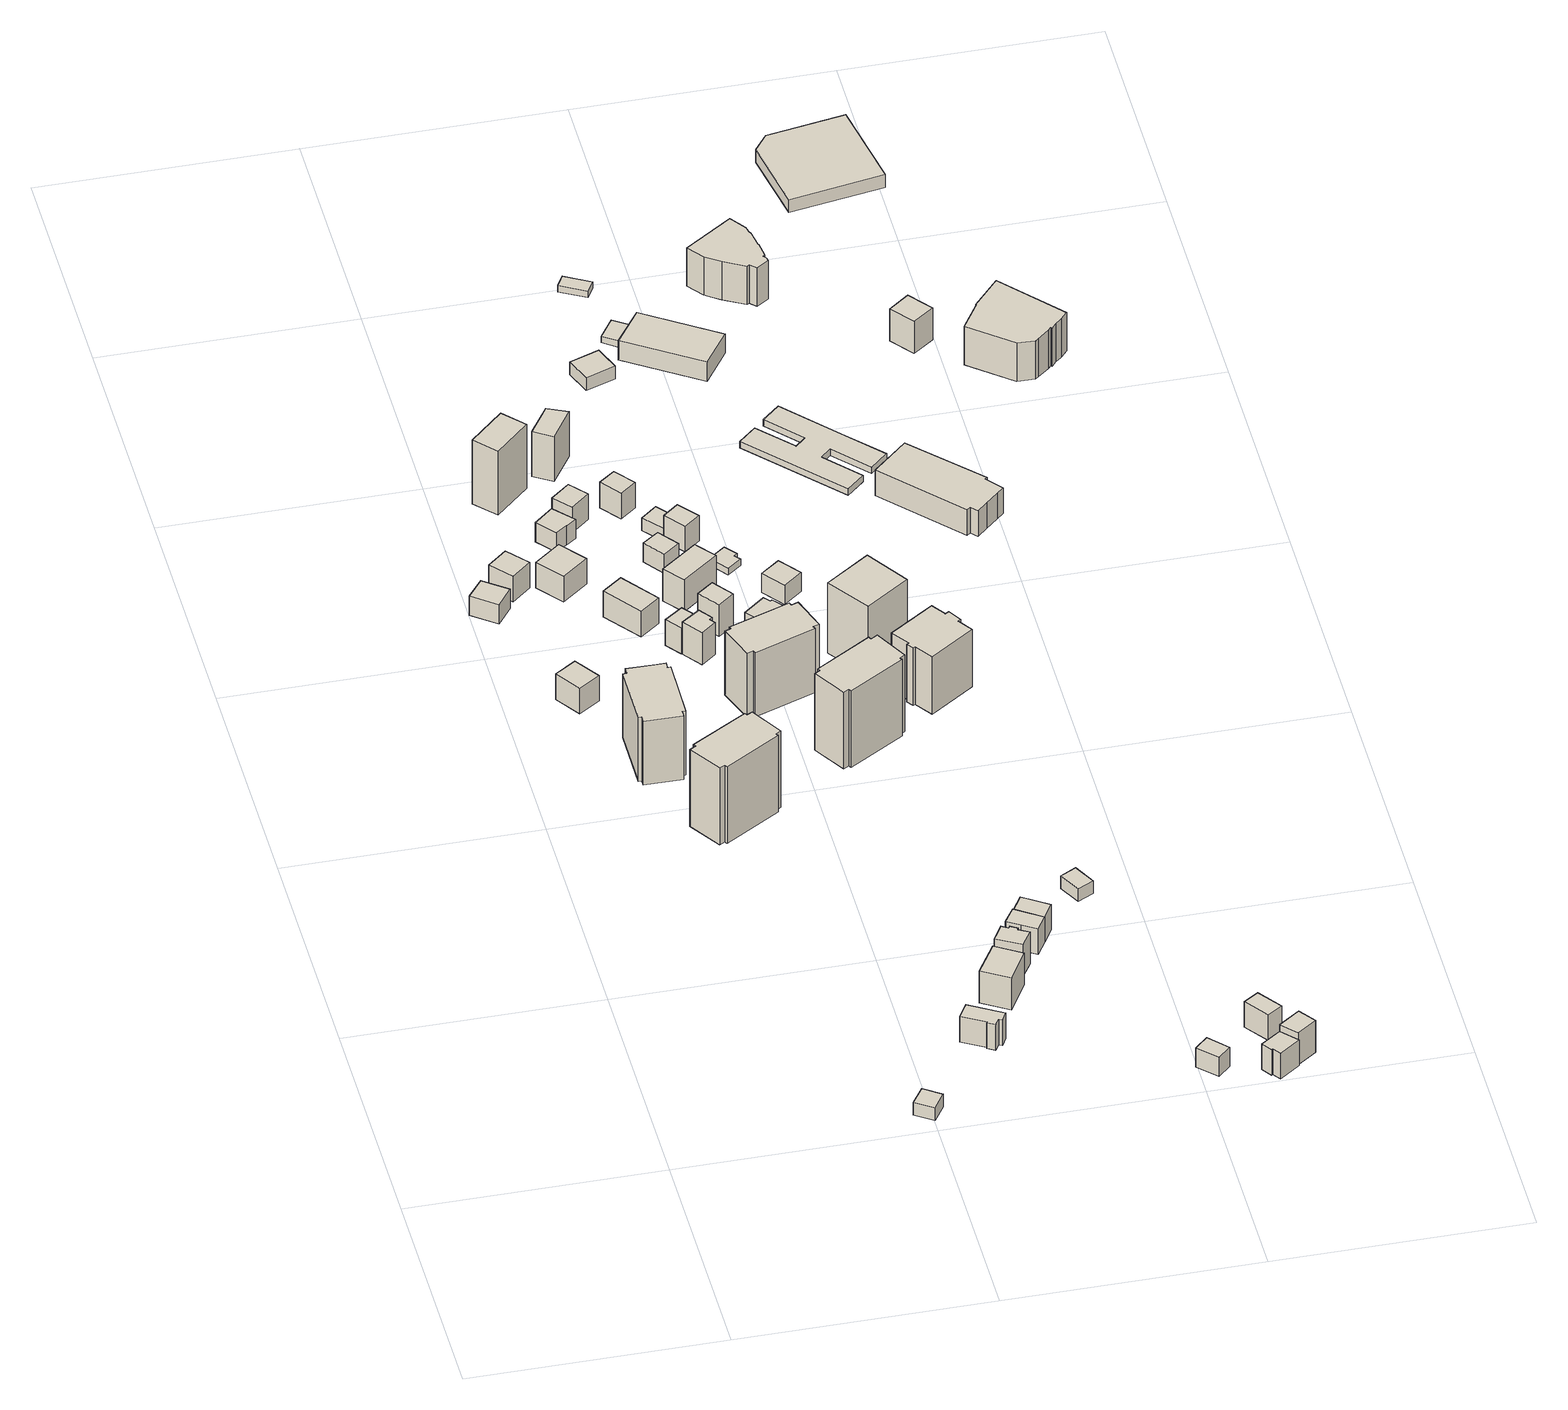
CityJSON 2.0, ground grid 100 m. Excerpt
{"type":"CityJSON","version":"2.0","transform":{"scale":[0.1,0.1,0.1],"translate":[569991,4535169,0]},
"CityObjects":{
"building1":{"type":"Building","geometry":[{"type":"MultiSurface","lod":"1","boundaries":[[[0,1,2,3]],[[0,3,4,5]],[[3,2,6,4]],[[2,1,7,6]],[[1,0,5,7]],[[5,4,6,7]]]}]},
"building2":{"type":"Building","geometry":[{"type":"MultiSurface","lod":"1","boundaries":[[[8,9,10,11]],[[8,11,12,13]],[[11,10,14,12]],[[10,9,15,14]],[[9,8,13,15]],[[13,12,14,15]]]}]},
"building3":{"type":"Building","geometry":[{"type":"MultiSurface","lod":"1","boundaries":[[[16,17,18,19]],[[16,19,20,21]],[[19,18,22,20]],[[18,17,23,22]],[[17,16,21,23]],[[21,20,22,23]]]}]},
"building4":{"type":"Building","geometry":[{"type":"MultiSurface","lod":"1","boundaries":[[[24,25,26,27,28,29,30,31,32,33,34,35,36]],[[24,36,37,38]],[[36,35,39,37]],[[35,34,40,39]],[[34,33,41,40]],[[33,32,42,41]],[[32,31,43,42]],[[31,30,44,43]],[[30,29,45,44]],[[29,28,46,45]],[[28,27,47,46]],[[27,26,48,47]],[[26,25,49,48]],[[25,24,38,49]],[[38,37,39,40,41,42,43,44,45,46,47,48,49]]]}]},
"building5":{"type":"Building","geometry":[{"type":"MultiSurface","lod":"1","boundaries":[[[50,51,52,53]],[[50,53,54,55]],[[53,52,56,54]],[[52,51,57,56]],[[51,50,55,57]],[[55,54,56,57]]]}]},
"building6":{"type":"Building","geometry":[{"type":"MultiSurface","lod":"1","boundaries":[[[58,59,60,61,62,63,64,65,66,67,68,69]],[[58,69,70,71]],[[69,68,72,70]],[[68,67,73,72]],[[67,66,74,73]],[[66,65,75,74]],[[65,64,76,75]],[[64,63,77,76]],[[63,62,78,77]],[[62,61,79,78]],[[61,60,80,79]],[[60,59,81,80]],[[59,58,71,81]],[[71,70,72,73,74,75,76,77,78,79,80,81]]]}]},
"building7":{"type":"Building","geometry":[{"type":"MultiSurface","lod":"1","boundaries":[[[82,83,84,85]],[[82,85,86,87]],[[85,84,88,86]],[[84,83,89,88]],[[83,82,87,89]],[[87,86,88,89]]]}]},
"building8":{"type":"Building","geometry":[{"type":"MultiSurface","lod":"1","boundaries":[[[90,91,92,93,94,95,96,97]],[[90,97,98,99]],[[97,96,100,98]],[[96,95,101,100]],[[95,94,102,101]],[[94,93,103,102]],[[93,92,104,103]],[[92,91,105,104]],[[91,90,99,105]],[[99,98,100,101,102,103,104,105]]]}]},
"building9":{"type":"Building","geometry":[{"type":"MultiSurface","lod":"1","boundaries":[[[106,107,108,109]],[[106,109,110,111]],[[109,108,112,110]],[[108,107,113,112]],[[107,106,111,113]],[[111,110,112,113]]]}]},
"building10":{"type":"Building","geometry":[{"type":"MultiSurface","lod":"1","boundaries":[[[114,115,116,117,118,119]],[[114,119,120,121]],[[119,118,122,120]],[[118,117,123,122]],[[117,116,124,123]],[[116,115,125,124]],[[115,114,121,125]],[[121,120,122,123,124,125]]]}]},
"building11":{"type":"Building","geometry":[{"type":"MultiSurface","lod":"1","boundaries":[[[126,127,128,129]],[[126,129,130,131]],[[129,128,132,130]],[[128,127,133,132]],[[127,126,131,133]],[[131,130,132,133]]]}]},
"building12":{"type":"Building","geometry":[{"type":"MultiSurface","lod":"1","boundaries":[[[134,135,136,137]],[[134,137,138,139]],[[137,136,140,138]],[[136,135,141,140]],[[135,134,139,141]],[[139,138,140,141]]]}]},
"building13":{"type":"Building","geometry":[{"type":"MultiSurface","lod":"1","boundaries":[[[142,143,144,145,146,147]],[[142,147,148,149]],[[147,146,150,148]],[[146,145,151,150]],[[145,144,152,151]],[[144,143,153,152]],[[143,142,149,153]],[[149,148,150,151,152,153]]]}]},
"building14":{"type":"Building","geometry":[{"type":"MultiSurface","lod":"1","boundaries":[[[154,155,156,157]],[[154,157,158,159]],[[157,156,160,158]],[[156,155,161,160]],[[155,154,159,161]],[[159,158,160,161]]]}]},
"building15":{"type":"Building","geometry":[{"type":"MultiSurface","lod":"1","boundaries":[[[146,145,162,163,164,165]],[[146,165,166,167]],[[165,164,168,166]],[[164,163,169,168]],[[163,162,170,169]],[[162,145,171,170]],[[145,146,167,171]],[[167,166,168,169,170,171]]]}]},
"building16":{"type":"Building","geometry":[{"type":"MultiSurface","lod":"1","boundaries":[[[172,173,174,175]],[[172,175,176,177]],[[175,174,178,176]],[[174,173,179,178]],[[173,172,177,179]],[[177,176,178,179]]]}]},
"building17":{"type":"Building","geometry":[{"type":"MultiSurface","lod":"1","boundaries":[[[180,181,182,183,184,185,186,187]],[[180,187,188,189]],[[187,186,190,188]],[[186,185,191,190]],[[185,184,192,191]],[[184,183,193,192]],[[183,182,194,193]],[[182,181,195,194]],[[181,180,189,195]],[[189,188,190,191,192,193,194,195]]]}]},
"building18":{"type":"Building","geometry":[{"type":"MultiSurface","lod":"1","boundaries":[[[196,197,198,199,200,201,202,203,204,205,206,207]],[[196,207,208,209]],[[207,206,210,208]],[[206,205,211,210]],[[205,204,212,211]],[[204,203,213,212]],[[203,202,214,213]],[[202,201,215,214]],[[201,200,216,215]],[[200,199,217,216]],[[199,198,218,217]],[[198,197,219,218]],[[197,196,209,219]],[[209,208,210,211,212,213,214,215,216,217,218,219]]]}]},
"building19":{"type":"Building","geometry":[{"type":"MultiSurface","lod":"1","boundaries":[[[220,221,222,223]],[[220,223,224,225]],[[223,222,226,224]],[[222,221,227,226]],[[221,220,225,227]],[[225,224,226,227]]]}]},
"building20":{"type":"Building","geometry":[{"type":"MultiSurface","lod":"1","boundaries":[[[228,229,230,231]],[[228,231,232,233]],[[231,230,234,232]],[[230,229,235,234]],[[229,228,233,235]],[[233,232,234,235]]]}]},
"building21":{"type":"Building","geometry":[{"type":"MultiSurface","lod":"1","boundaries":[[[236,237,238,239]],[[236,239,240,241]],[[239,238,242,240]],[[238,237,243,242]],[[237,236,241,243]],[[241,240,242,243]]]}]},
"building22":{"type":"Building","geometry":[{"type":"MultiSurface","lod":"1","boundaries":[[[244,245,246,247]],[[244,247,248,249]],[[247,246,250,248]],[[246,245,251,250]],[[245,244,249,251]],[[249,248,250,251]]]}]},
"building23":{"type":"Building","geometry":[{"type":"MultiSurface","lod":"1","boundaries":[[[252,253,254,255,256,257]],[[252,257,258,259]],[[257,256,260,258]],[[256,255,261,260]],[[255,254,262,261]],[[254,253,263,262]],[[253,252,259,263]],[[259,258,260,261,262,263]]]}]},
"building24":{"type":"Building","geometry":[{"type":"MultiSurface","lod":"1","boundaries":[[[264,265,266,267,268]],[[264,268,269,270]],[[268,267,271,269]],[[267,266,272,271]],[[266,265,273,272]],[[265,264,270,273]],[[270,269,271,272,273]]]}]},
"building25":{"type":"Building","geometry":[{"type":"MultiSurface","lod":"1","boundaries":[[[274,275,276,277,278,279,280,281,282,283,284,285]],[[274,285,286,287]],[[285,284,288,286]],[[284,283,289,288]],[[283,282,290,289]],[[282,281,291,290]],[[281,280,292,291]],[[280,279,293,292]],[[279,278,294,293]],[[278,277,295,294]],[[277,276,296,295]],[[276,275,297,296]],[[275,274,287,297]],[[287,286,288,289,290,291,292,293,294,295,296,297]]]}]},
"building26":{"type":"Building","geometry":[{"type":"MultiSurface","lod":"1","boundaries":[[[267,266,298,299,268]],[[267,268,300,301]],[[268,299,302,300]],[[299,298,303,302]],[[298,266,304,303]],[[266,267,301,304]],[[301,300,302,303,304]]]}]},
"building27":{"type":"Building","geometry":[{"type":"MultiSurface","lod":"1","boundaries":[[[257,256,305,306]],[[257,306,307,258]],[[306,305,308,307]],[[305,256,260,308]],[[256,257,258,260]],[[258,307,308,260]]]}]},
"building28":{"type":"Building","geometry":[{"type":"MultiSurface","lod":"1","boundaries":[[[309,310,311,312,313,314,315,316]],[[309,316,317,318]],[[316,315,319,317]],[[315,314,320,319]],[[314,313,321,320]],[[313,312,322,321]],[[312,311,323,322]],[[311,310,324,323]],[[310,309,318,324]],[[318,317,319,320,321,322,323,324]]]}]},
"building29":{"type":"Building","geometry":[{"type":"MultiSurface","lod":"1","boundaries":[[[325,326,327,328,329,330]],[[325,330,331,332]],[[330,329,333,331]],[[329,328,334,333]],[[328,327,335,334]],[[327,326,336,335]],[[326,325,332,336]],[[332,331,333,334,335,336]]]}]},
"building30":{"type":"Building","geometry":[{"type":"MultiSurface","lod":"1","boundaries":[[[337,338,339,340]],[[337,340,341,342]],[[340,339,343,341]],[[339,338,344,343]],[[338,337,342,344]],[[342,341,343,344]]]}]},
"building31":{"type":"Building","geometry":[{"type":"MultiSurface","lod":"1","boundaries":[[[345,346,347,348]],[[345,348,349,350]],[[348,347,351,349]],[[347,346,352,351]],[[346,345,350,352]],[[350,349,351,352]]]}]},
"building32":{"type":"Building","geometry":[{"type":"MultiSurface","lod":"1","boundaries":[[[353,354,355,356]],[[353,356,357,358]],[[356,355,359,357]],[[355,354,360,359]],[[354,353,358,360]],[[358,357,359,360]]]}]},
"building33":{"type":"Building","geometry":[{"type":"MultiSurface","lod":"1","boundaries":[[[361,362,363,364]],[[361,364,365,366]],[[364,363,367,365]],[[363,362,368,367]],[[362,361,366,368]],[[366,365,367,368]]]}]},
"building34":{"type":"Building","geometry":[{"type":"MultiSurface","lod":"1","boundaries":[[[369,370,371,372]],[[369,372,373,374]],[[372,371,375,373]],[[371,370,376,375]],[[370,369,374,376]],[[374,373,375,376]]]}]},
"building35":{"type":"Building","geometry":[{"type":"MultiSurface","lod":"1","boundaries":[[[377,378,379,380]],[[377,380,381,382]],[[380,379,383,381]],[[379,378,384,383]],[[378,377,382,384]],[[382,381,383,384]]]}]},
"building36":{"type":"Building","geometry":[{"type":"MultiSurface","lod":"1","boundaries":[[[385,386,387,388,389,390,391,392,393,394,395,396]],[[385,396,397,398]],[[396,395,399,397]],[[395,394,400,399]],[[394,393,401,400]],[[393,392,402,401]],[[392,391,403,402]],[[391,390,404,403]],[[390,389,405,404]],[[389,388,406,405]],[[388,387,407,406]],[[387,386,408,407]],[[386,385,398,408]],[[398,397,399,400,401,402,403,404,405,406,407,408]]]}]},
"building37":{"type":"Building","geometry":[{"type":"MultiSurface","lod":"1","boundaries":[[[409,410,411,412]],[[409,412,413,414]],[[412,411,415,413]],[[411,410,416,415]],[[410,409,414,416]],[[414,413,415,416]]]}]},
"building38":{"type":"Building","geometry":[{"type":"MultiSurface","lod":"1","boundaries":[[[417,418,419,420,421,422,423]],[[417,423,424,425]],[[423,422,426,424]],[[422,421,427,426]],[[421,420,428,427]],[[420,419,429,428]],[[419,418,430,429]],[[418,417,425,430]],[[425,424,426,427,428,429,430]]]}]},
"building39":{"type":"Building","geometry":[{"type":"MultiSurface","lod":"1","boundaries":[[[431,432,433,434]],[[431,434,435,436]],[[434,433,437,435]],[[433,432,438,437]],[[432,431,436,438]],[[436,435,437,438]]]}]},
"building40":{"type":"Building","geometry":[{"type":"MultiSurface","lod":"1","boundaries":[[[439,418,417,440,441]],[[439,441,442,443]],[[441,440,444,442]],[[440,417,445,444]],[[417,418,446,445]],[[418,439,443,446]],[[443,442,444,445,446]]]}]},
"building41":{"type":"Building","geometry":[{"type":"MultiSurface","lod":"1","boundaries":[[[447,448,449,450]],[[447,450,451,452]],[[450,449,453,451]],[[449,448,454,453]],[[448,447,452,454]],[[452,451,453,454]]]}]},
"building42":{"type":"Building","geometry":[{"type":"MultiSurface","lod":"1","boundaries":[[[455,456,457,458,459,460,461,462,463,464,465,466,467]],[[455,467,468,469]],[[467,466,470,468]],[[466,465,471,470]],[[465,464,472,471]],[[464,463,473,472]],[[463,462,474,473]],[[462,461,475,474]],[[461,460,476,475]],[[460,459,477,476]],[[459,458,478,477]],[[458,457,479,478]],[[457,456,480,479]],[[456,455,469,480]],[[469,468,470,471,472,473,474,475,476,477,478,479,480]]]}]},
"building43":{"type":"Building","geometry":[{"type":"MultiSurface","lod":"1","boundaries":[[[481,482,483,484,485,486,487,488,489,490,491,492,493,494,495,496]],[[481,496,497,498]],[[496,495,499,497]],[[495,494,500,499]],[[494,493,501,500]],[[493,492,502,501]],[[492,491,503,502]],[[491,490,504,503]],[[490,489,505,504]],[[489,488,506,505]],[[488,487,507,506]],[[487,486,508,507]],[[486,485,509,508]],[[485,484,510,509]],[[484,483,511,510]],[[483,482,512,511]],[[482,481,498,512]],[[498,497,499,500,501,502,503,504,505,506,507,508,509,510,511,512]]]}]},
"building44":{"type":"Building","geometry":[{"type":"MultiSurface","lod":"1","boundaries":[[[513,514,515,516,517,518,519,520,521,522]],[[513,522,523,524]],[[522,521,525,523]],[[521,520,526,525]],[[520,519,527,526]],[[519,518,528,527]],[[518,517,529,528]],[[517,516,530,529]],[[516,515,531,530]],[[515,514,532,531]],[[514,513,524,532]],[[524,523,525,526,527,528,529,530,531,532]]]}]},
"building45":{"type":"Building","geometry":[{"type":"MultiSurface","lod":"1","boundaries":[[[533,534,535,536]],[[533,536,537,538]],[[536,535,539,537]],[[535,534,540,539]],[[534,533,538,540]],[[538,537,539,540]]]}]},
"building46":{"type":"Building","geometry":[{"type":"MultiSurface","lod":"1","boundaries":[[[541,542,543,544,545]],[[541,545,546,547]],[[545,544,548,546]],[[544,543,549,548]],[[543,542,550,549]],[[542,541,547,550]],[[547,546,548,549,550]]]}]},
"building47":{"type":"Building","geometry":[{"type":"MultiSurface","lod":"1","boundaries":[[[551,552,553,554,555,556,557,558,559,560,561,562,563]],[[551,563,564,565]],[[563,562,566,564]],[[562,561,567,566]],[[561,560,568,567]],[[560,559,569,568]],[[559,558,570,569]],[[558,557,571,570]],[[557,556,572,571]],[[556,555,573,572]],[[555,554,574,573]],[[554,553,575,574]],[[553,552,576,575]],[[552,551,565,576]],[[565,564,566,567,568,569,570,571,572,573,574,575,576]]]}]}
},
"vertices":[
[1003,58,0],[932,107,0],[980,178,0],[1049,128,0],[1049,128,60],[1003,58,60],[980,178,60],[932,107,60],
[156,3263,0],[96,3185,0],[2,3258,0],[62,3335,0],[62,3335,90],[156,3263,90],[2,3258,90],[96,3185,90],
[351,2673,0],[266,2618,0],[199,2718,0],[284,2774,0],[284,2774,120],[351,2673,120],[199,2718,120],[266,2618,120],
[387,2194,0],[388,2450,0],[403,2450,0],[403,2477,0],[521,2475,0],[555,2475,0],[554,2450,0],[567,2450,0],[563,2190,0],[550,2191,0],[550,2166,0],[399,2168,0],[399,2193,0],[399,2193,300],[387,2194,300],[399,2168,300],[550,2166,300],[550,2191,300],[563,2190,300],[567,2450,300],[554,2450,300],[555,2475,300],[521,2475,300],[403,2477,300],[403,2450,300],[388,2450,300],
[179,3445,0],[251,3362,0],[174,3296,0],[102,3380,0],[102,3380,120],[179,3445,120],[174,3296,120],[251,3362,120],
[843,1908,0],[621,1774,0],[614,1784,0],[593,1773,0],[512,1901,0],[537,1916,0],[530,1926,0],[753,2059,0],[759,2049,0],[781,2061,0],[858,1932,0],[837,1919,0],[837,1919,360],[843,1908,360],[858,1932,360],[781,2061,360],[759,2049,360],[753,2059,360],[530,1926,360],[537,1916,360],[512,1901,360],[593,1773,360],[614,1784,360],[621,1774,360],
[457,3336,0],[352,3255,0],[272,3357,0],[376,3439,0],[376,3439,120],[457,3336,120],[272,3357,120],[352,3255,120],
[1324,430,0],[1307,402,0],[1278,420,0],[1281,424,0],[1190,478,0],[1227,539,0],[1358,460,0],[1338,423,0],[1338,423,120],[1324,430,120],[1358,460,120],[1227,539,120],[1190,478,120],[1281,424,120],[1278,420,120],[1307,402,120],
[232,3793,0],[155,3877,0],[290,4004,0],[368,3920,0],[368,3920,300],[232,3793,300],[290,4004,300],[155,3877,300],
[477,3600,0],[436,3571,0],[436,3572,0],[390,3541,0],[330,3614,0],[405,3680,0],[405,3680,90],[477,3600,90],[330,3614,90],[390,3541,90],[436,3572,90],[436,3571,90],
[582,2997,0],[473,3141,0],[553,3202,0],[662,3058,0],[662,3058,120],[582,2997,120],[553,3202,120],[473,3141,120],
[546,3696,0],[471,3634,0],[412,3703,0],[487,3766,0],[487,3766,120],[546,3696,120],[412,3703,120],[471,3634,120],
[657,2931,0],[730,2985,0],[774,2928,0],[780,2921,0],[705,2868,0],[702,2871,0],[702,2871,120],[657,2931,120],[705,2868,120],[780,2921,120],[774,2928,120],[730,2985,120],
[1310,680,0],[1390,809,0],[1492,744,0],[1415,614,0],[1415,614,150],[1310,680,150],[1492,744,150],[1390,809,150],
[818,2870,0],[806,2861,0],[822,2838,0],[762,2792,0],[762,2792,150],[705,2868,150],[822,2838,150],[806,2861,150],[818,2870,150],[780,2921,150],
[559,4064,0],[473,3935,0],[401,3982,0],[480,4101,0],[480,4101,210],[559,4064,210],[401,3982,210],[473,3935,210],
[1404,847,0],[1443,912,0],[1469,897,0],[1474,905,0],[1503,888,0],[1498,880,0],[1540,857,0],[1499,793,0],[1499,793,150],[1404,847,150],[1540,857,150],[1498,880,150],[1503,888,150],[1474,905,150],[1469,897,150],[1443,912,150],
[1100,2707,0],[1147,2565,0],[1122,2558,0],[1127,2545,0],[883,2459,0],[878,2470,0],[855,2462,0],[804,2605,0],[828,2614,0],[824,2625,0],[1068,2711,0],[1072,2697,0],[1072,2697,300],[1100,2707,300],[1068,2711,300],[824,2625,300],[828,2614,300],[804,2605,300],[855,2462,300],[878,2470,300],[883,2459,300],[1127,2545,300],[1122,2558,300],[1147,2565,300],
[798,3016,0],[862,3065,0],[923,2984,0],[859,2935,0],[859,2935,150],[798,3016,150],[923,2984,150],[862,3065,150],
[745,3333,0],[686,3414,0],[750,3461,0],[810,3381,0],[810,3381,90],[745,3333,90],[750,3461,90],[686,3414,90],
[849,3292,0],[911,3214,0],[766,3103,0],[704,3181,0],[704,3181,150],[849,3292,150],[766,3103,150],[911,3214,150],
[601,3752,0],[665,3801,0],[727,3722,0],[662,3672,0],[662,3672,120],[601,3752,120],[727,3722,120],[665,3801,120],
[1580,901,0],[1523,938,0],[1474,971,0],[1515,1035,0],[1519,1032,0],[1619,964,0],[1619,964,120],[1580,901,120],[1519,1032,120],[1515,1035,120],[1474,971,120],[1523,938,120],
[721,3590,0],[784,3642,0],[847,3564,0],[788,3516,0],[785,3513,0],[785,3513,60],[721,3590,60],[788,3516,60],[847,3564,60],[784,3642,60],
[1067,2248,0],[1288,2383,0],[1295,2372,0],[1322,2389,0],[1394,2255,0],[1374,2240,0],[1379,2231,0],[1158,2097,0],[1151,2108,0],[1130,2095,0],[1051,2224,0],[1073,2237,0],[1073,2237,360],[1067,2248,360],[1051,2224,360],[1130,2095,360],[1151,2108,360],[1158,2097,360],[1379,2231,360],[1374,2240,360],[1394,2255,360],[1322,2389,360],[1295,2372,360],[1288,2383,360],
[910,3486,0],[848,3436,0],[785,3513,120],[788,3516,120],[848,3436,120],[910,3486,120],[847,3564,120],
[1558,1096,0],[1658,1028,0],[1658,1028,120],[1558,1096,120],
[1110,2985,0],[1026,2917,0],[1007,2940,0],[999,2934,0],[963,2977,0],[1049,3046,0],[1069,3022,0],[1076,3027,0],[1076,3027,60],[1110,2985,60],[1069,3022,60],[1049,3046,60],[963,2977,60],[999,2934,60],[1007,2940,60],[1026,2917,60],
[915,3345,0],[983,3396,0],[1020,3349,0],[1007,3339,0],[1026,3315,0],[969,3272,0],[969,3272,30],[915,3345,30],[1026,3315,30],[1007,3339,30],[1020,3349,30],[983,3396,30],
[1065,3148,0],[1141,3205,0],[1207,3120,0],[1131,3062,0],[1131,3062,90],[1065,3148,90],[1207,3120,90],[1141,3205,90],
[783,4561,0],[821,4459,0],[703,4417,0],[665,4519,0],[665,4519,60],[783,4561,60],[703,4417,60],[821,4459,60],
[2046,195,0],[2115,121,0],[2064,73,0],[1993,146,0],[1993,146,90],[2046,195,90],[2064,73,90],[2115,121,90],
[1853,1197,0],[1790,1164,0],[1744,1252,0],[1807,1285,0],[1807,1285,60],[1853,1197,60],[1744,1252,60],[1790,1164,60],
[1221,2756,0],[1397,2878,0],[1507,2709,0],[1335,2589,0],[1335,2589,330],[1221,2756,330],[1507,2709,330],[1397,2878,330],
[818,4672,0],[874,4755,0],[933,4715,0],[876,4631,0],[876,4631,30],[818,4672,30],[933,4715,30],[874,4755,30],
[1448,2425,0],[1399,2495,0],[1576,2615,0],[1615,2559,0],[1630,2568,0],[1662,2515,0],[1651,2507,0],[1689,2450,0],[1513,2329,0],[1465,2398,0],[1457,2393,0],[1439,2419,0],[1439,2419,270],[1448,2425,270],[1457,2393,270],[1465,2398,270],[1513,2329,270],[1689,2450,270],[1651,2507,270],[1662,2515,270],[1630,2568,270],[1615,2559,270],[1576,2615,270],[1399,2495,270],
[830,4934,0],[729,4991,0],[757,5040,0],[858,4983,0],[858,4983,30],[830,4934,30],[757,5040,30],[729,4991,30],
[2303,135,0],[2358,75,0],[2362,70,0],[2279,10,0],[2256,41,0],[2251,38,0],[2224,79,0],[2224,79,120],[2303,135,120],[2251,38,120],[2256,41,120],[2279,10,120],[2362,70,120],[2358,75,120],
[2343,275,0],[2284,236,0],[2216,329,0],[2275,368,0],[2275,368,120],[2343,275,120],[2216,329,120],[2284,236,120],
[2436,131,0],[2304,136,0],[2388,197,0],[2388,197,150],[2436,131,150],[2304,136,150],[2303,135,150],[2358,75,150],
[1244,4513,0],[1143,4370,0],[857,4562,0],[958,4706,0],[958,4706,90],[1244,4513,90],[857,4562,90],[1143,4370,90],
[1355,4139,0],[1553,3921,0],[1677,3785,0],[1607,3721,0],[1483,3856,0],[1443,3819,0],[1566,3683,0],[1497,3619,0],[1174,3973,0],[1243,4036,0],[1368,3901,0],[1408,3939,0],[1285,4075,0],[1285,4075,30],[1355,4139,30],[1408,3939,30],[1368,3901,30],[1243,4036,30],[1174,3973,30],[1497,3619,30],[1566,3683,30],[1443,3819,30],[1483,3856,30],[1607,3721,30],[1677,3785,30],[1553,3921,30],
[1452,4879,0],[1460,4815,0],[1453,4810,0],[1462,4798,0],[1464,4780,0],[1417,4748,0],[1392,4772,0],[1384,4766,0],[1299,4814,0],[1241,4854,0],[1193,4918,0],[1383,5047,0],[1428,4983,0],[1433,4958,0],[1439,4949,0],[1449,4883,0],[1449,4883,180],[1452,4879,180],[1439,4949,180],[1433,4958,180],[1428,4983,180],[1383,5047,180],[1193,4918,180],[1241,4854,180],[1299,4814,180],[1384,4766,180],[1392,4772,180],[1417,4748,180],[1464,4780,180],[1462,4798,180],[1453,4810,180],[1460,4815,180],
[1865,3298,0],[1591,3596,0],[1730,3724,0],[1978,3464,0],[1970,3457,0],[2022,3392,0],[1993,3366,0],[1944,3321,0],[1903,3284,0],[1879,3310,0],[1879,3310,120],[1865,3298,120],[1903,3284,120],[1944,3321,120],[1993,3366,120],[2022,3392,120],[1970,3457,120],[1978,3464,120],[1730,3724,120],[1591,3596,120],
[1841,4448,0],[1923,4510,0],[1994,4419,0],[1911,4357,0],[1911,4357,150],[1841,4448,150],[1994,4419,150],[1923,4510,150],
[2022,5308,0],[1649,5245,0],[1596,5553,0],[1649,5624,0],[1959,5675,0],[1959,5675,60],[2022,5308,60],[1649,5624,60],[1596,5553,60],[1649,5245,60],
[2368,4165,0],[2321,4124,0],[2309,4115,0],[2238,4118,0],[2074,4254,0],[2144,4364,0],[2142,4366,0],[2246,4485,0],[2454,4248,0],[2427,4216,0],[2401,4194,0],[2383,4172,0],[2378,4177,0],[2378,4177,180],[2368,4165,180],[2383,4172,180],[2401,4194,180],[2427,4216,180],[2454,4248,180],[2246,4485,180],[2142,4366,180],[2144,4364,180],[2074,4254,180],[2238,4118,180],[2309,4115,180],[2321,4124,180]
]}
